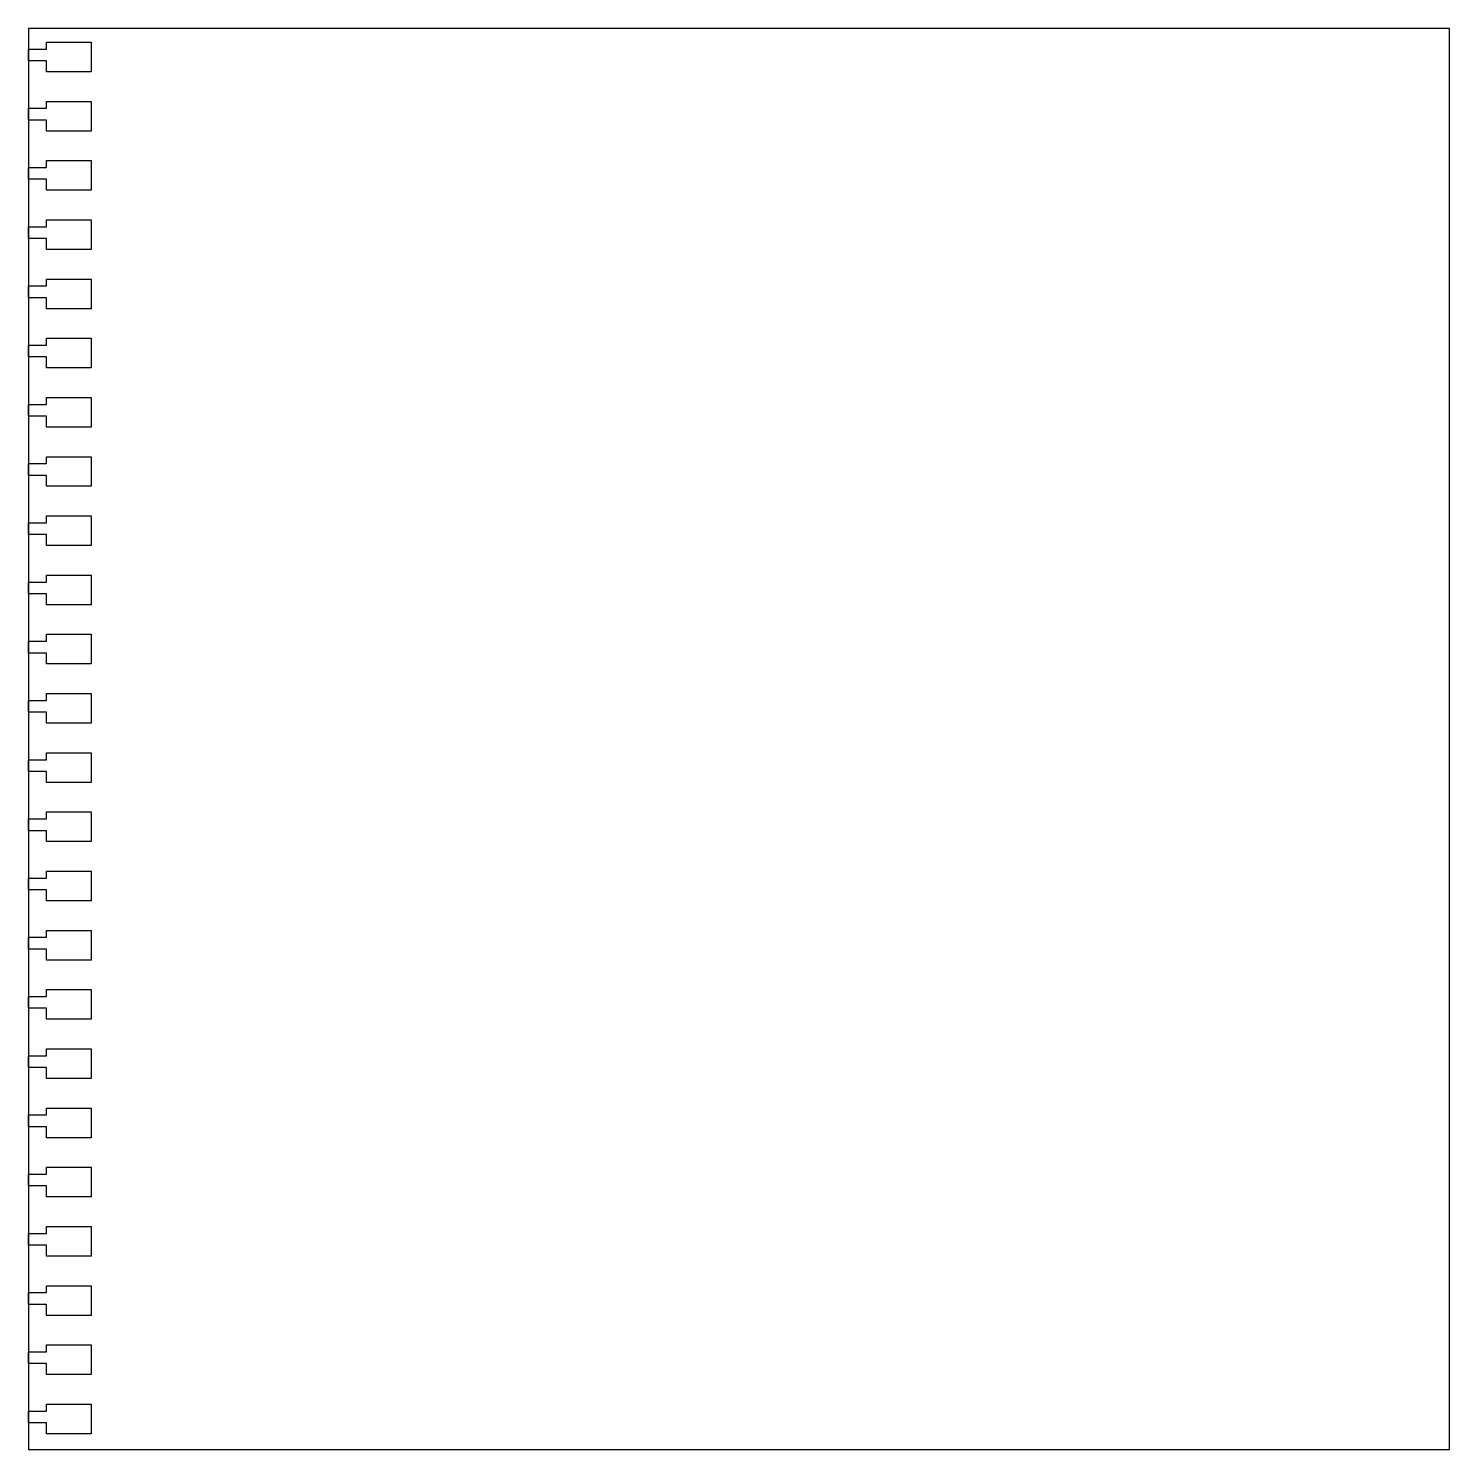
# Model space of a CAD drawing. Header units: centimetres. Extents: x -11.4 to 11.4, y -11.4 to 11.4.
import ezdxf

# ---------------------------------------------------------------- set-up
doc = ezdxf.new("R2010")
doc.units = ezdxf.units.CM
doc.header["$MEASUREMENT"] = 0
doc.layers.add('Camada 1', color=7, linetype='Continuous')

msp = doc.modelspace()

# ---------------------------------------------------------------- linework, layer by layer
at = {"layer": 'Camada 1'}
for points, knots in [([(11.41678, -11.41677), (11.41678, -11.41677), (-11.44322, -11.41677), (-11.44322, -11.41677), (-11.44322, -11.41677), (-11.44322, -11.41677), (-11.44322, 11.44323), (-11.44322, 11.44323), (-11.44322, 11.44323), (-11.44322, 11.44323), (11.41678, 11.44323), (11.41678, 11.44323), (11.41678, 11.44323), (11.41678, 11.44323), (11.41678, -11.41677), (11.41678, -11.41677)], [0, 0, 0, 0, 0.2, 0.2, 0.2, 0.2, 0.4, 0.4, 0.4, 0.4, 0.6, 0.6, 0.6, 0.6, 1, 1, 1, 1]), ([(-11.15207, 11.22188), (-11.15207, 11.22188), (-11.15207, 11.11049), (-11.15207, 11.11049), (-11.15207, 11.11049), (-11.15207, 11.11049), (-11.44322, 11.11049), (-11.44322, 11.11049), (-11.44322, 11.11049), (-11.44322, 11.11049), (-11.44322, 10.92094), (-11.44322, 10.92094), (-11.44322, 10.92094), (-11.44322, 10.92094), (-11.15008, 10.92094), (-11.15008, 10.92094), (-11.15008, 10.92094), (-11.15008, 10.92094), (-11.15008, 10.74507), (-11.15008, 10.74507), (-11.15008, 10.74507), (-11.15008, 10.74507), (-10.43296, 10.74507), (-10.43296, 10.74507), (-10.43296, 10.74507), (-10.43296, 10.74507), (-10.43296, 11.22188), (-10.43296, 11.22188), (-10.43296, 11.22188), (-10.43296, 11.22188), (-11.15207, 11.22188), (-11.15207, 11.22188)], [0, 0, 0, 0, 0.11111111, 0.11111111, 0.11111111, 0.11111111, 0.22222222, 0.22222222, 0.22222222, 0.22222222, 0.33333333, 0.33333333, 0.33333333, 0.33333333, 0.44444444, 0.44444444, 0.44444444, 0.44444444, 0.55555556, 0.55555556, 0.55555556, 0.55555556, 0.66666667, 0.66666667, 0.66666667, 0.66666667, 0.77777778, 0.77777778, 0.77777778, 0.77777778, 1, 1, 1, 1]), ([(-11.15207, 10.26938), (-11.15207, 10.26938), (-11.15207, 10.15799), (-11.15207, 10.15799), (-11.15207, 10.15799), (-11.15207, 10.15799), (-11.44322, 10.15799), (-11.44322, 10.15799), (-11.44322, 10.15799), (-11.44322, 10.15799), (-11.44322, 9.96844), (-11.44322, 9.96844), (-11.44322, 9.96844), (-11.44322, 9.96844), (-11.15008, 9.96844), (-11.15008, 9.96844), (-11.15008, 9.96844), (-11.15008, 9.96844), (-11.15008, 9.79257), (-11.15008, 9.79257), (-11.15008, 9.79257), (-11.15008, 9.79257), (-10.43296, 9.79257), (-10.43296, 9.79257), (-10.43296, 9.79257), (-10.43296, 9.79257), (-10.43296, 10.26938), (-10.43296, 10.26938), (-10.43296, 10.26938), (-10.43296, 10.26938), (-11.15207, 10.26938), (-11.15207, 10.26938)], [0, 0, 0, 0, 0.11111111, 0.11111111, 0.11111111, 0.11111111, 0.22222222, 0.22222222, 0.22222222, 0.22222222, 0.33333333, 0.33333333, 0.33333333, 0.33333333, 0.44444444, 0.44444444, 0.44444444, 0.44444444, 0.55555556, 0.55555556, 0.55555556, 0.55555556, 0.66666667, 0.66666667, 0.66666667, 0.66666667, 0.77777778, 0.77777778, 0.77777778, 0.77777778, 1, 1, 1, 1]), ([(-11.15207, 9.31688), (-11.15207, 9.31688), (-11.15207, 9.20549), (-11.15207, 9.20549), (-11.15207, 9.20549), (-11.15207, 9.20549), (-11.44322, 9.20549), (-11.44322, 9.20549), (-11.44322, 9.20549), (-11.44322, 9.20549), (-11.44322, 9.01594), (-11.44322, 9.01594), (-11.44322, 9.01594), (-11.44322, 9.01594), (-11.15008, 9.01594), (-11.15008, 9.01594), (-11.15008, 9.01594), (-11.15008, 9.01594), (-11.15008, 8.84007), (-11.15008, 8.84007), (-11.15008, 8.84007), (-11.15008, 8.84007), (-10.43296, 8.84007), (-10.43296, 8.84007), (-10.43296, 8.84007), (-10.43296, 8.84007), (-10.43296, 9.31688), (-10.43296, 9.31688), (-10.43296, 9.31688), (-10.43296, 9.31688), (-11.15207, 9.31688), (-11.15207, 9.31688)], [0, 0, 0, 0, 0.11111111, 0.11111111, 0.11111111, 0.11111111, 0.22222222, 0.22222222, 0.22222222, 0.22222222, 0.33333333, 0.33333333, 0.33333333, 0.33333333, 0.44444444, 0.44444444, 0.44444444, 0.44444444, 0.55555556, 0.55555556, 0.55555556, 0.55555556, 0.66666667, 0.66666667, 0.66666667, 0.66666667, 0.77777778, 0.77777778, 0.77777778, 0.77777778, 1, 1, 1, 1]), ([(-11.15207, 8.36438), (-11.15207, 8.36438), (-11.15207, 8.25299), (-11.15207, 8.25299), (-11.15207, 8.25299), (-11.15207, 8.25299), (-11.44322, 8.25299), (-11.44322, 8.25299), (-11.44322, 8.25299), (-11.44322, 8.25299), (-11.44322, 8.06344), (-11.44322, 8.06344), (-11.44322, 8.06344), (-11.44322, 8.06344), (-11.15008, 8.06344), (-11.15008, 8.06344), (-11.15008, 8.06344), (-11.15008, 8.06344), (-11.15008, 7.88757), (-11.15008, 7.88757), (-11.15008, 7.88757), (-11.15008, 7.88757), (-10.43296, 7.88757), (-10.43296, 7.88757), (-10.43296, 7.88757), (-10.43296, 7.88757), (-10.43296, 8.36438), (-10.43296, 8.36438), (-10.43296, 8.36438), (-10.43296, 8.36438), (-11.15207, 8.36438), (-11.15207, 8.36438)], [0, 0, 0, 0, 0.11111111, 0.11111111, 0.11111111, 0.11111111, 0.22222222, 0.22222222, 0.22222222, 0.22222222, 0.33333333, 0.33333333, 0.33333333, 0.33333333, 0.44444444, 0.44444444, 0.44444444, 0.44444444, 0.55555556, 0.55555556, 0.55555556, 0.55555556, 0.66666667, 0.66666667, 0.66666667, 0.66666667, 0.77777778, 0.77777778, 0.77777778, 0.77777778, 1, 1, 1, 1]), ([(-11.15207, 7.41188), (-11.15207, 7.41188), (-11.15207, 7.30049), (-11.15207, 7.30049), (-11.15207, 7.30049), (-11.15207, 7.30049), (-11.44322, 7.30049), (-11.44322, 7.30049), (-11.44322, 7.30049), (-11.44322, 7.30049), (-11.44322, 7.11094), (-11.44322, 7.11094), (-11.44322, 7.11094), (-11.44322, 7.11094), (-11.15008, 7.11094), (-11.15008, 7.11094), (-11.15008, 7.11094), (-11.15008, 7.11094), (-11.15008, 6.93507), (-11.15008, 6.93507), (-11.15008, 6.93507), (-11.15008, 6.93507), (-10.43296, 6.93507), (-10.43296, 6.93507), (-10.43296, 6.93507), (-10.43296, 6.93507), (-10.43296, 7.41188), (-10.43296, 7.41188), (-10.43296, 7.41188), (-10.43296, 7.41188), (-11.15207, 7.41188), (-11.15207, 7.41188)], [0, 0, 0, 0, 0.11111111, 0.11111111, 0.11111111, 0.11111111, 0.22222222, 0.22222222, 0.22222222, 0.22222222, 0.33333333, 0.33333333, 0.33333333, 0.33333333, 0.44444444, 0.44444444, 0.44444444, 0.44444444, 0.55555556, 0.55555556, 0.55555556, 0.55555556, 0.66666667, 0.66666667, 0.66666667, 0.66666667, 0.77777778, 0.77777778, 0.77777778, 0.77777778, 1, 1, 1, 1]), ([(-11.15207, 6.45938), (-11.15207, 6.45938), (-11.15207, 6.34799), (-11.15207, 6.34799), (-11.15207, 6.34799), (-11.15207, 6.34799), (-11.44322, 6.34799), (-11.44322, 6.34799), (-11.44322, 6.34799), (-11.44322, 6.34799), (-11.44322, 6.15844), (-11.44322, 6.15844), (-11.44322, 6.15844), (-11.44322, 6.15844), (-11.15008, 6.15844), (-11.15008, 6.15844), (-11.15008, 6.15844), (-11.15008, 6.15844), (-11.15008, 5.98257), (-11.15008, 5.98257), (-11.15008, 5.98257), (-11.15008, 5.98257), (-10.43296, 5.98257), (-10.43296, 5.98257), (-10.43296, 5.98257), (-10.43296, 5.98257), (-10.43296, 6.45938), (-10.43296, 6.45938), (-10.43296, 6.45938), (-10.43296, 6.45938), (-11.15207, 6.45938), (-11.15207, 6.45938)], [0, 0, 0, 0, 0.11111111, 0.11111111, 0.11111111, 0.11111111, 0.22222222, 0.22222222, 0.22222222, 0.22222222, 0.33333333, 0.33333333, 0.33333333, 0.33333333, 0.44444444, 0.44444444, 0.44444444, 0.44444444, 0.55555556, 0.55555556, 0.55555556, 0.55555556, 0.66666667, 0.66666667, 0.66666667, 0.66666667, 0.77777778, 0.77777778, 0.77777778, 0.77777778, 1, 1, 1, 1]), ([(-11.15207, 5.50688), (-11.15207, 5.50688), (-11.15207, 5.39549), (-11.15207, 5.39549), (-11.15207, 5.39549), (-11.15207, 5.39549), (-11.44322, 5.39549), (-11.44322, 5.39549), (-11.44322, 5.39549), (-11.44322, 5.39549), (-11.44322, 5.20594), (-11.44322, 5.20594), (-11.44322, 5.20594), (-11.44322, 5.20594), (-11.15008, 5.20594), (-11.15008, 5.20594), (-11.15008, 5.20594), (-11.15008, 5.20594), (-11.15008, 5.03007), (-11.15008, 5.03007), (-11.15008, 5.03007), (-11.15008, 5.03007), (-10.43296, 5.03007), (-10.43296, 5.03007), (-10.43296, 5.03007), (-10.43296, 5.03007), (-10.43296, 5.50688), (-10.43296, 5.50688), (-10.43296, 5.50688), (-10.43296, 5.50688), (-11.15207, 5.50688), (-11.15207, 5.50688)], [0, 0, 0, 0, 0.11111111, 0.11111111, 0.11111111, 0.11111111, 0.22222222, 0.22222222, 0.22222222, 0.22222222, 0.33333333, 0.33333333, 0.33333333, 0.33333333, 0.44444444, 0.44444444, 0.44444444, 0.44444444, 0.55555556, 0.55555556, 0.55555556, 0.55555556, 0.66666667, 0.66666667, 0.66666667, 0.66666667, 0.77777778, 0.77777778, 0.77777778, 0.77777778, 1, 1, 1, 1]), ([(-11.15207, 4.55438), (-11.15207, 4.55438), (-11.15207, 4.44299), (-11.15207, 4.44299), (-11.15207, 4.44299), (-11.15207, 4.44299), (-11.44322, 4.44299), (-11.44322, 4.44299), (-11.44322, 4.44299), (-11.44322, 4.44299), (-11.44322, 4.25344), (-11.44322, 4.25344), (-11.44322, 4.25344), (-11.44322, 4.25344), (-11.15008, 4.25344), (-11.15008, 4.25344), (-11.15008, 4.25344), (-11.15008, 4.25344), (-11.15008, 4.07757), (-11.15008, 4.07757), (-11.15008, 4.07757), (-11.15008, 4.07757), (-10.43296, 4.07757), (-10.43296, 4.07757), (-10.43296, 4.07757), (-10.43296, 4.07757), (-10.43296, 4.55438), (-10.43296, 4.55438), (-10.43296, 4.55438), (-10.43296, 4.55438), (-11.15207, 4.55438), (-11.15207, 4.55438)], [0, 0, 0, 0, 0.11111111, 0.11111111, 0.11111111, 0.11111111, 0.22222222, 0.22222222, 0.22222222, 0.22222222, 0.33333333, 0.33333333, 0.33333333, 0.33333333, 0.44444444, 0.44444444, 0.44444444, 0.44444444, 0.55555556, 0.55555556, 0.55555556, 0.55555556, 0.66666667, 0.66666667, 0.66666667, 0.66666667, 0.77777778, 0.77777778, 0.77777778, 0.77777778, 1, 1, 1, 1]), ([(-11.15207, 3.60188), (-11.15207, 3.60188), (-11.15207, 3.49049), (-11.15207, 3.49049), (-11.15207, 3.49049), (-11.15207, 3.49049), (-11.44322, 3.49049), (-11.44322, 3.49049), (-11.44322, 3.49049), (-11.44322, 3.49049), (-11.44322, 3.30094), (-11.44322, 3.30094), (-11.44322, 3.30094), (-11.44322, 3.30094), (-11.15008, 3.30094), (-11.15008, 3.30094), (-11.15008, 3.30094), (-11.15008, 3.30094), (-11.15008, 3.12507), (-11.15008, 3.12507), (-11.15008, 3.12507), (-11.15008, 3.12507), (-10.43296, 3.12507), (-10.43296, 3.12507), (-10.43296, 3.12507), (-10.43296, 3.12507), (-10.43296, 3.60188), (-10.43296, 3.60188), (-10.43296, 3.60188), (-10.43296, 3.60188), (-11.15207, 3.60188), (-11.15207, 3.60188)], [0, 0, 0, 0, 0.11111111, 0.11111111, 0.11111111, 0.11111111, 0.22222222, 0.22222222, 0.22222222, 0.22222222, 0.33333333, 0.33333333, 0.33333333, 0.33333333, 0.44444444, 0.44444444, 0.44444444, 0.44444444, 0.55555556, 0.55555556, 0.55555556, 0.55555556, 0.66666667, 0.66666667, 0.66666667, 0.66666667, 0.77777778, 0.77777778, 0.77777778, 0.77777778, 1, 1, 1, 1]), ([(-11.15207, 2.64938), (-11.15207, 2.64938), (-11.15207, 2.53799), (-11.15207, 2.53799), (-11.15207, 2.53799), (-11.15207, 2.53799), (-11.44322, 2.53799), (-11.44322, 2.53799), (-11.44322, 2.53799), (-11.44322, 2.53799), (-11.44322, 2.34844), (-11.44322, 2.34844), (-11.44322, 2.34844), (-11.44322, 2.34844), (-11.15008, 2.34844), (-11.15008, 2.34844), (-11.15008, 2.34844), (-11.15008, 2.34844), (-11.15008, 2.17257), (-11.15008, 2.17257), (-11.15008, 2.17257), (-11.15008, 2.17257), (-10.43296, 2.17257), (-10.43296, 2.17257), (-10.43296, 2.17257), (-10.43296, 2.17257), (-10.43296, 2.64938), (-10.43296, 2.64938), (-10.43296, 2.64938), (-10.43296, 2.64938), (-11.15207, 2.64938), (-11.15207, 2.64938)], [0, 0, 0, 0, 0.11111111, 0.11111111, 0.11111111, 0.11111111, 0.22222222, 0.22222222, 0.22222222, 0.22222222, 0.33333333, 0.33333333, 0.33333333, 0.33333333, 0.44444444, 0.44444444, 0.44444444, 0.44444444, 0.55555556, 0.55555556, 0.55555556, 0.55555556, 0.66666667, 0.66666667, 0.66666667, 0.66666667, 0.77777778, 0.77777778, 0.77777778, 0.77777778, 1, 1, 1, 1]), ([(-11.15207, 1.69688), (-11.15207, 1.69688), (-11.15207, 1.58549), (-11.15207, 1.58549), (-11.15207, 1.58549), (-11.15207, 1.58549), (-11.44322, 1.58549), (-11.44322, 1.58549), (-11.44322, 1.58549), (-11.44322, 1.58549), (-11.44322, 1.39594), (-11.44322, 1.39594), (-11.44322, 1.39594), (-11.44322, 1.39594), (-11.15008, 1.39594), (-11.15008, 1.39594), (-11.15008, 1.39594), (-11.15008, 1.39594), (-11.15008, 1.22007), (-11.15008, 1.22007), (-11.15008, 1.22007), (-11.15008, 1.22007), (-10.43296, 1.22007), (-10.43296, 1.22007), (-10.43296, 1.22007), (-10.43296, 1.22007), (-10.43296, 1.69688), (-10.43296, 1.69688), (-10.43296, 1.69688), (-10.43296, 1.69688), (-11.15207, 1.69688), (-11.15207, 1.69688)], [0, 0, 0, 0, 0.11111111, 0.11111111, 0.11111111, 0.11111111, 0.22222222, 0.22222222, 0.22222222, 0.22222222, 0.33333333, 0.33333333, 0.33333333, 0.33333333, 0.44444444, 0.44444444, 0.44444444, 0.44444444, 0.55555556, 0.55555556, 0.55555556, 0.55555556, 0.66666667, 0.66666667, 0.66666667, 0.66666667, 0.77777778, 0.77777778, 0.77777778, 0.77777778, 1, 1, 1, 1]), ([(-11.15207, 0.74438), (-11.15207, 0.74438), (-11.15207, 0.63299), (-11.15207, 0.63299), (-11.15207, 0.63299), (-11.15207, 0.63299), (-11.44322, 0.63299), (-11.44322, 0.63299), (-11.44322, 0.63299), (-11.44322, 0.63299), (-11.44322, 0.44344), (-11.44322, 0.44344), (-11.44322, 0.44344), (-11.44322, 0.44344), (-11.15008, 0.44344), (-11.15008, 0.44344), (-11.15008, 0.44344), (-11.15008, 0.44344), (-11.15008, 0.26757), (-11.15008, 0.26757), (-11.15008, 0.26757), (-11.15008, 0.26757), (-10.43296, 0.26757), (-10.43296, 0.26757), (-10.43296, 0.26757), (-10.43296, 0.26757), (-10.43296, 0.74438), (-10.43296, 0.74438), (-10.43296, 0.74438), (-10.43296, 0.74438), (-11.15207, 0.74438), (-11.15207, 0.74438)], [0, 0, 0, 0, 0.11111111, 0.11111111, 0.11111111, 0.11111111, 0.22222222, 0.22222222, 0.22222222, 0.22222222, 0.33333333, 0.33333333, 0.33333333, 0.33333333, 0.44444444, 0.44444444, 0.44444444, 0.44444444, 0.55555556, 0.55555556, 0.55555556, 0.55555556, 0.66666667, 0.66666667, 0.66666667, 0.66666667, 0.77777778, 0.77777778, 0.77777778, 0.77777778, 1, 1, 1, 1]), ([(-11.15207, -0.20809), (-11.15207, -0.20809), (-11.15207, -0.31951), (-11.15207, -0.31951), (-11.15207, -0.31951), (-11.15207, -0.31951), (-11.44322, -0.31951), (-11.44322, -0.31951), (-11.44322, -0.31951), (-11.44322, -0.31951), (-11.44322, -0.50906), (-11.44322, -0.50906), (-11.44322, -0.50906), (-11.44322, -0.50906), (-11.15008, -0.50906), (-11.15008, -0.50906), (-11.15008, -0.50906), (-11.15008, -0.50906), (-11.15008, -0.6849), (-11.15008, -0.6849), (-11.15008, -0.6849), (-11.15008, -0.6849), (-10.43296, -0.6849), (-10.43296, -0.6849), (-10.43296, -0.6849), (-10.43296, -0.6849), (-10.43296, -0.20809), (-10.43296, -0.20809), (-10.43296, -0.20809), (-10.43296, -0.20809), (-11.15207, -0.20809), (-11.15207, -0.20809)], [0, 0, 0, 0, 0.11111111, 0.11111111, 0.11111111, 0.11111111, 0.22222222, 0.22222222, 0.22222222, 0.22222222, 0.33333333, 0.33333333, 0.33333333, 0.33333333, 0.44444444, 0.44444444, 0.44444444, 0.44444444, 0.55555556, 0.55555556, 0.55555556, 0.55555556, 0.66666667, 0.66666667, 0.66666667, 0.66666667, 0.77777778, 0.77777778, 0.77777778, 0.77777778, 1, 1, 1, 1]), ([(-11.15207, -1.16059), (-11.15207, -1.16059), (-11.15207, -1.27201), (-11.15207, -1.27201), (-11.15207, -1.27201), (-11.15207, -1.27201), (-11.44322, -1.27201), (-11.44322, -1.27201), (-11.44322, -1.27201), (-11.44322, -1.27201), (-11.44322, -1.46156), (-11.44322, -1.46156), (-11.44322, -1.46156), (-11.44322, -1.46156), (-11.15008, -1.46156), (-11.15008, -1.46156), (-11.15008, -1.46156), (-11.15008, -1.46156), (-11.15008, -1.6374), (-11.15008, -1.6374), (-11.15008, -1.6374), (-11.15008, -1.6374), (-10.43296, -1.6374), (-10.43296, -1.6374), (-10.43296, -1.6374), (-10.43296, -1.6374), (-10.43296, -1.16059), (-10.43296, -1.16059), (-10.43296, -1.16059), (-10.43296, -1.16059), (-11.15207, -1.16059), (-11.15207, -1.16059)], [0, 0, 0, 0, 0.11111111, 0.11111111, 0.11111111, 0.11111111, 0.22222222, 0.22222222, 0.22222222, 0.22222222, 0.33333333, 0.33333333, 0.33333333, 0.33333333, 0.44444444, 0.44444444, 0.44444444, 0.44444444, 0.55555556, 0.55555556, 0.55555556, 0.55555556, 0.66666667, 0.66666667, 0.66666667, 0.66666667, 0.77777778, 0.77777778, 0.77777778, 0.77777778, 1, 1, 1, 1]), ([(-11.15207, -2.11309), (-11.15207, -2.11309), (-11.15207, -2.22451), (-11.15207, -2.22451), (-11.15207, -2.22451), (-11.15207, -2.22451), (-11.44322, -2.22451), (-11.44322, -2.22451), (-11.44322, -2.22451), (-11.44322, -2.22451), (-11.44322, -2.41406), (-11.44322, -2.41406), (-11.44322, -2.41406), (-11.44322, -2.41406), (-11.15008, -2.41406), (-11.15008, -2.41406), (-11.15008, -2.41406), (-11.15008, -2.41406), (-11.15008, -2.5899), (-11.15008, -2.5899), (-11.15008, -2.5899), (-11.15008, -2.5899), (-10.43296, -2.5899), (-10.43296, -2.5899), (-10.43296, -2.5899), (-10.43296, -2.5899), (-10.43296, -2.11309), (-10.43296, -2.11309), (-10.43296, -2.11309), (-10.43296, -2.11309), (-11.15207, -2.11309), (-11.15207, -2.11309)], [0, 0, 0, 0, 0.11111111, 0.11111111, 0.11111111, 0.11111111, 0.22222222, 0.22222222, 0.22222222, 0.22222222, 0.33333333, 0.33333333, 0.33333333, 0.33333333, 0.44444444, 0.44444444, 0.44444444, 0.44444444, 0.55555556, 0.55555556, 0.55555556, 0.55555556, 0.66666667, 0.66666667, 0.66666667, 0.66666667, 0.77777778, 0.77777778, 0.77777778, 0.77777778, 1, 1, 1, 1]), ([(-11.15207, -3.06559), (-11.15207, -3.06559), (-11.15207, -3.17701), (-11.15207, -3.17701), (-11.15207, -3.17701), (-11.15207, -3.17701), (-11.44322, -3.17701), (-11.44322, -3.17701), (-11.44322, -3.17701), (-11.44322, -3.17701), (-11.44322, -3.36656), (-11.44322, -3.36656), (-11.44322, -3.36656), (-11.44322, -3.36656), (-11.15008, -3.36656), (-11.15008, -3.36656), (-11.15008, -3.36656), (-11.15008, -3.36656), (-11.15008, -3.5424), (-11.15008, -3.5424), (-11.15008, -3.5424), (-11.15008, -3.5424), (-10.43296, -3.5424), (-10.43296, -3.5424), (-10.43296, -3.5424), (-10.43296, -3.5424), (-10.43296, -3.06559), (-10.43296, -3.06559), (-10.43296, -3.06559), (-10.43296, -3.06559), (-11.15207, -3.06559), (-11.15207, -3.06559)], [0, 0, 0, 0, 0.11111111, 0.11111111, 0.11111111, 0.11111111, 0.22222222, 0.22222222, 0.22222222, 0.22222222, 0.33333333, 0.33333333, 0.33333333, 0.33333333, 0.44444444, 0.44444444, 0.44444444, 0.44444444, 0.55555556, 0.55555556, 0.55555556, 0.55555556, 0.66666667, 0.66666667, 0.66666667, 0.66666667, 0.77777778, 0.77777778, 0.77777778, 0.77777778, 1, 1, 1, 1]), ([(-11.15207, -4.01809), (-11.15207, -4.01809), (-11.15207, -4.12951), (-11.15207, -4.12951), (-11.15207, -4.12951), (-11.15207, -4.12951), (-11.44322, -4.12951), (-11.44322, -4.12951), (-11.44322, -4.12951), (-11.44322, -4.12951), (-11.44322, -4.31906), (-11.44322, -4.31906), (-11.44322, -4.31906), (-11.44322, -4.31906), (-11.15008, -4.31906), (-11.15008, -4.31906), (-11.15008, -4.31906), (-11.15008, -4.31906), (-11.15008, -4.4949), (-11.15008, -4.4949), (-11.15008, -4.4949), (-11.15008, -4.4949), (-10.43296, -4.4949), (-10.43296, -4.4949), (-10.43296, -4.4949), (-10.43296, -4.4949), (-10.43296, -4.01809), (-10.43296, -4.01809), (-10.43296, -4.01809), (-10.43296, -4.01809), (-11.15207, -4.01809), (-11.15207, -4.01809)], [0, 0, 0, 0, 0.11111111, 0.11111111, 0.11111111, 0.11111111, 0.22222222, 0.22222222, 0.22222222, 0.22222222, 0.33333333, 0.33333333, 0.33333333, 0.33333333, 0.44444444, 0.44444444, 0.44444444, 0.44444444, 0.55555556, 0.55555556, 0.55555556, 0.55555556, 0.66666667, 0.66666667, 0.66666667, 0.66666667, 0.77777778, 0.77777778, 0.77777778, 0.77777778, 1, 1, 1, 1]), ([(-11.15207, -4.97059), (-11.15207, -4.97059), (-11.15207, -5.08201), (-11.15207, -5.08201), (-11.15207, -5.08201), (-11.15207, -5.08201), (-11.44322, -5.08201), (-11.44322, -5.08201), (-11.44322, -5.08201), (-11.44322, -5.08201), (-11.44322, -5.27156), (-11.44322, -5.27156), (-11.44322, -5.27156), (-11.44322, -5.27156), (-11.15008, -5.27156), (-11.15008, -5.27156), (-11.15008, -5.27156), (-11.15008, -5.27156), (-11.15008, -5.4474), (-11.15008, -5.4474), (-11.15008, -5.4474), (-11.15008, -5.4474), (-10.43296, -5.4474), (-10.43296, -5.4474), (-10.43296, -5.4474), (-10.43296, -5.4474), (-10.43296, -4.97059), (-10.43296, -4.97059), (-10.43296, -4.97059), (-10.43296, -4.97059), (-11.15207, -4.97059), (-11.15207, -4.97059)], [0, 0, 0, 0, 0.11111111, 0.11111111, 0.11111111, 0.11111111, 0.22222222, 0.22222222, 0.22222222, 0.22222222, 0.33333333, 0.33333333, 0.33333333, 0.33333333, 0.44444444, 0.44444444, 0.44444444, 0.44444444, 0.55555556, 0.55555556, 0.55555556, 0.55555556, 0.66666667, 0.66666667, 0.66666667, 0.66666667, 0.77777778, 0.77777778, 0.77777778, 0.77777778, 1, 1, 1, 1]), ([(-11.15207, -5.92309), (-11.15207, -5.92309), (-11.15207, -6.03451), (-11.15207, -6.03451), (-11.15207, -6.03451), (-11.15207, -6.03451), (-11.44322, -6.03451), (-11.44322, -6.03451), (-11.44322, -6.03451), (-11.44322, -6.03451), (-11.44322, -6.22406), (-11.44322, -6.22406), (-11.44322, -6.22406), (-11.44322, -6.22406), (-11.15008, -6.22406), (-11.15008, -6.22406), (-11.15008, -6.22406), (-11.15008, -6.22406), (-11.15008, -6.3999), (-11.15008, -6.3999), (-11.15008, -6.3999), (-11.15008, -6.3999), (-10.43296, -6.3999), (-10.43296, -6.3999), (-10.43296, -6.3999), (-10.43296, -6.3999), (-10.43296, -5.92309), (-10.43296, -5.92309), (-10.43296, -5.92309), (-10.43296, -5.92309), (-11.15207, -5.92309), (-11.15207, -5.92309)], [0, 0, 0, 0, 0.11111111, 0.11111111, 0.11111111, 0.11111111, 0.22222222, 0.22222222, 0.22222222, 0.22222222, 0.33333333, 0.33333333, 0.33333333, 0.33333333, 0.44444444, 0.44444444, 0.44444444, 0.44444444, 0.55555556, 0.55555556, 0.55555556, 0.55555556, 0.66666667, 0.66666667, 0.66666667, 0.66666667, 0.77777778, 0.77777778, 0.77777778, 0.77777778, 1, 1, 1, 1]), ([(-11.15207, -6.87559), (-11.15207, -6.87559), (-11.15207, -6.98701), (-11.15207, -6.98701), (-11.15207, -6.98701), (-11.15207, -6.98701), (-11.44322, -6.98701), (-11.44322, -6.98701), (-11.44322, -6.98701), (-11.44322, -6.98701), (-11.44322, -7.17656), (-11.44322, -7.17656), (-11.44322, -7.17656), (-11.44322, -7.17656), (-11.15008, -7.17656), (-11.15008, -7.17656), (-11.15008, -7.17656), (-11.15008, -7.17656), (-11.15008, -7.3524), (-11.15008, -7.3524), (-11.15008, -7.3524), (-11.15008, -7.3524), (-10.43296, -7.3524), (-10.43296, -7.3524), (-10.43296, -7.3524), (-10.43296, -7.3524), (-10.43296, -6.87559), (-10.43296, -6.87559), (-10.43296, -6.87559), (-10.43296, -6.87559), (-11.15207, -6.87559), (-11.15207, -6.87559)], [0, 0, 0, 0, 0.11111111, 0.11111111, 0.11111111, 0.11111111, 0.22222222, 0.22222222, 0.22222222, 0.22222222, 0.33333333, 0.33333333, 0.33333333, 0.33333333, 0.44444444, 0.44444444, 0.44444444, 0.44444444, 0.55555556, 0.55555556, 0.55555556, 0.55555556, 0.66666667, 0.66666667, 0.66666667, 0.66666667, 0.77777778, 0.77777778, 0.77777778, 0.77777778, 1, 1, 1, 1]), ([(-11.15207, -7.82809), (-11.15207, -7.82809), (-11.15207, -7.93951), (-11.15207, -7.93951), (-11.15207, -7.93951), (-11.15207, -7.93951), (-11.44322, -7.93951), (-11.44322, -7.93951), (-11.44322, -7.93951), (-11.44322, -7.93951), (-11.44322, -8.12906), (-11.44322, -8.12906), (-11.44322, -8.12906), (-11.44322, -8.12906), (-11.15008, -8.12906), (-11.15008, -8.12906), (-11.15008, -8.12906), (-11.15008, -8.12906), (-11.15008, -8.3049), (-11.15008, -8.3049), (-11.15008, -8.3049), (-11.15008, -8.3049), (-10.43296, -8.3049), (-10.43296, -8.3049), (-10.43296, -8.3049), (-10.43296, -8.3049), (-10.43296, -7.82809), (-10.43296, -7.82809), (-10.43296, -7.82809), (-10.43296, -7.82809), (-11.15207, -7.82809), (-11.15207, -7.82809)], [0, 0, 0, 0, 0.11111111, 0.11111111, 0.11111111, 0.11111111, 0.22222222, 0.22222222, 0.22222222, 0.22222222, 0.33333333, 0.33333333, 0.33333333, 0.33333333, 0.44444444, 0.44444444, 0.44444444, 0.44444444, 0.55555556, 0.55555556, 0.55555556, 0.55555556, 0.66666667, 0.66666667, 0.66666667, 0.66666667, 0.77777778, 0.77777778, 0.77777778, 0.77777778, 1, 1, 1, 1]), ([(-11.15207, -8.78059), (-11.15207, -8.78059), (-11.15207, -8.89201), (-11.15207, -8.89201), (-11.15207, -8.89201), (-11.15207, -8.89201), (-11.44322, -8.89201), (-11.44322, -8.89201), (-11.44322, -8.89201), (-11.44322, -8.89201), (-11.44322, -9.08156), (-11.44322, -9.08156), (-11.44322, -9.08156), (-11.44322, -9.08156), (-11.15008, -9.08156), (-11.15008, -9.08156), (-11.15008, -9.08156), (-11.15008, -9.08156), (-11.15008, -9.2574), (-11.15008, -9.2574), (-11.15008, -9.2574), (-11.15008, -9.2574), (-10.43296, -9.2574), (-10.43296, -9.2574), (-10.43296, -9.2574), (-10.43296, -9.2574), (-10.43296, -8.78059), (-10.43296, -8.78059), (-10.43296, -8.78059), (-10.43296, -8.78059), (-11.15207, -8.78059), (-11.15207, -8.78059)], [0, 0, 0, 0, 0.11111111, 0.11111111, 0.11111111, 0.11111111, 0.22222222, 0.22222222, 0.22222222, 0.22222222, 0.33333333, 0.33333333, 0.33333333, 0.33333333, 0.44444444, 0.44444444, 0.44444444, 0.44444444, 0.55555556, 0.55555556, 0.55555556, 0.55555556, 0.66666667, 0.66666667, 0.66666667, 0.66666667, 0.77777778, 0.77777778, 0.77777778, 0.77777778, 1, 1, 1, 1]), ([(-11.15207, -9.73309), (-11.15207, -9.73309), (-11.15207, -9.84451), (-11.15207, -9.84451), (-11.15207, -9.84451), (-11.15207, -9.84451), (-11.44322, -9.84451), (-11.44322, -9.84451), (-11.44322, -9.84451), (-11.44322, -9.84451), (-11.44322, -10.03406), (-11.44322, -10.03406), (-11.44322, -10.03406), (-11.44322, -10.03406), (-11.15008, -10.03406), (-11.15008, -10.03406), (-11.15008, -10.03406), (-11.15008, -10.03406), (-11.15008, -10.2099), (-11.15008, -10.2099), (-11.15008, -10.2099), (-11.15008, -10.2099), (-10.43296, -10.2099), (-10.43296, -10.2099), (-10.43296, -10.2099), (-10.43296, -10.2099), (-10.43296, -9.73309), (-10.43296, -9.73309), (-10.43296, -9.73309), (-10.43296, -9.73309), (-11.15207, -9.73309), (-11.15207, -9.73309)], [0, 0, 0, 0, 0.11111111, 0.11111111, 0.11111111, 0.11111111, 0.22222222, 0.22222222, 0.22222222, 0.22222222, 0.33333333, 0.33333333, 0.33333333, 0.33333333, 0.44444444, 0.44444444, 0.44444444, 0.44444444, 0.55555556, 0.55555556, 0.55555556, 0.55555556, 0.66666667, 0.66666667, 0.66666667, 0.66666667, 0.77777778, 0.77777778, 0.77777778, 0.77777778, 1, 1, 1, 1]), ([(-11.15207, -10.68559), (-11.15207, -10.68559), (-11.15207, -10.79701), (-11.15207, -10.79701), (-11.15207, -10.79701), (-11.15207, -10.79701), (-11.44322, -10.79701), (-11.44322, -10.79701), (-11.44322, -10.79701), (-11.44322, -10.79701), (-11.44322, -10.98656), (-11.44322, -10.98656), (-11.44322, -10.98656), (-11.44322, -10.98656), (-11.15008, -10.98656), (-11.15008, -10.98656), (-11.15008, -10.98656), (-11.15008, -10.98656), (-11.15008, -11.1624), (-11.15008, -11.1624), (-11.15008, -11.1624), (-11.15008, -11.1624), (-10.43296, -11.1624), (-10.43296, -11.1624), (-10.43296, -11.1624), (-10.43296, -11.1624), (-10.43296, -10.68559), (-10.43296, -10.68559), (-10.43296, -10.68559), (-10.43296, -10.68559), (-11.15207, -10.68559), (-11.15207, -10.68559)], [0, 0, 0, 0, 0.11111111, 0.11111111, 0.11111111, 0.11111111, 0.22222222, 0.22222222, 0.22222222, 0.22222222, 0.33333333, 0.33333333, 0.33333333, 0.33333333, 0.44444444, 0.44444444, 0.44444444, 0.44444444, 0.55555556, 0.55555556, 0.55555556, 0.55555556, 0.66666667, 0.66666667, 0.66666667, 0.66666667, 0.77777778, 0.77777778, 0.77777778, 0.77777778, 1, 1, 1, 1])]:
    msp.add_open_spline(points, degree=3, knots=knots, dxfattribs=at)

doc.saveas('drawing.dxf')
